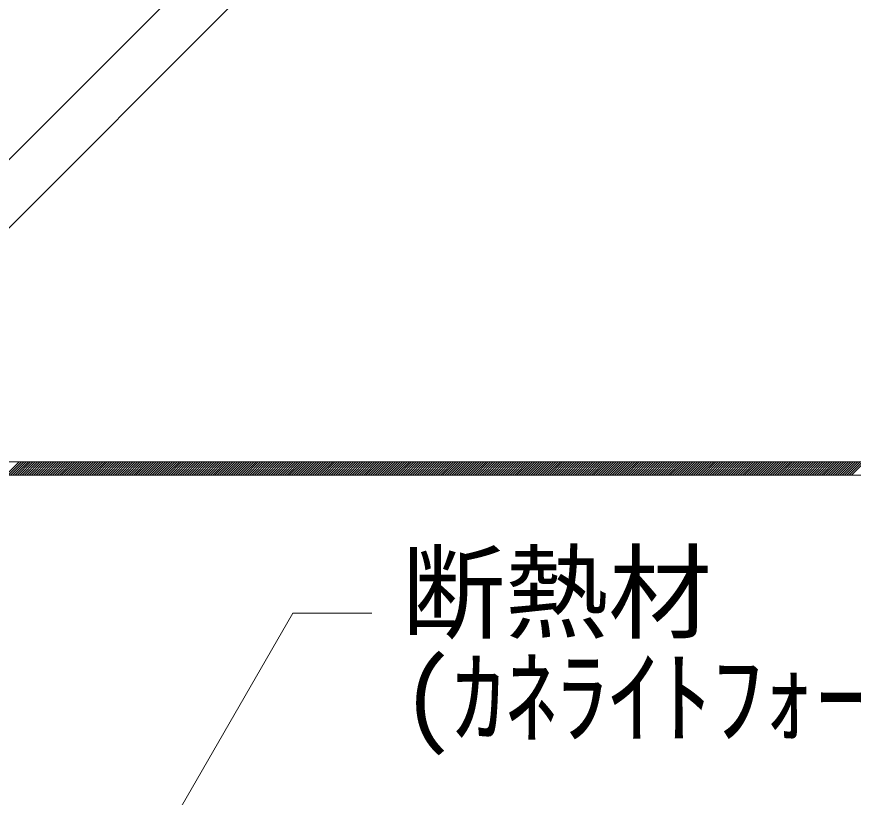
# Model space of a CAD drawing. Units: millimetres, scale not verified. Extents: x -840 to 840, y -594 to 594.
# Drawn here: x -3.5 to 123.8, y 137.7 to 256.4 of the extents above; entities that cross this region are included whole.
import ezdxf
from ezdxf.enums import TextEntityAlignment as Align

# ---------------------------------------------------------------- set-up
doc = ezdxf.new("R2010")
doc.units = ezdxf.units.MM
doc.header["$LTSCALE"] = 2
for name, color, linetype, lineweight in [('0-0_寸法線', 7, 'Continuous', 9), ('0-1_文字', 5, 'Continuous', 9), ('0-5_IBｼｰﾄ', 7, 'Continuous', 9)]:
    doc.layers.add(name, color=color, linetype=linetype, lineweight=lineweight)
doc.styles.add('ＭＳ ゴシック', font='')
doc.styles.get('ＭＳ ゴシック').set_extended_font_data('MS Gothic')

msp = doc.modelspace()

# ---------------------------------------------------------------- linework, layer by layer
at = {"layer": '0-0_寸法線'}
msp.add_lwpolyline([(-3.472, 92.91), (38.554, 165.703), (50.554, 165.703)], dxfattribs=at)
at = {"layer": '0-5_IBｼｰﾄ'}
for p, q in [((-46.842, 192.519), (123.836, 363.197)), ((-40.26, 188.719), (134.218, 363.197)), ((-40.26, 188.719), (396.249, 188.719)), ((-5.121, 186.719), (-3.121, 188.719)), ((-4.767, 186.719), (-2.767, 188.719)), ((-4.414, 186.719), (-2.414, 188.719)), ((-4.06, 186.719), (-2.06, 188.719)), ((-3.706, 186.719), (-1.706, 188.719)), ((-3.353, 186.719), (-1.353, 188.719)), ((-2.999, 186.719), (-0.999, 188.719)), ((-2.646, 186.719), (-0.646, 188.719)), ((-2.292, 186.719), (-0.292, 188.719)), ((-1.939, 186.719), (0.061, 188.719)), ((-1.585, 186.719), (0.415, 188.719)), ((-1.232, 186.719), (0.768, 188.719)), ((-0.878, 186.719), (1.122, 188.719)), ((-0.524, 186.719), (1.476, 188.719)), ((-0.171, 186.719), (1.829, 188.719)), ((0.183, 186.719), (2.183, 188.719)), ((0.536, 186.719), (2.536, 188.719)), ((0.89, 186.719), (2.89, 188.719)), ((1.243, 186.719), (3.243, 188.719)), ((1.597, 186.719), (3.597, 188.719)), ((1.95, 186.719), (3.95, 188.719)), ((2.304, 186.719), (4.304, 188.719)), ((2.658, 186.719), (4.658, 188.719)), ((3.011, 186.719), (5.011, 188.719)), ((3.365, 186.719), (5.365, 188.719)), ((3.718, 186.719), (5.718, 188.719)), ((4.072, 186.719), (6.072, 188.719)), ((4.425, 186.719), (6.425, 188.719)), ((4.779, 186.719), (6.779, 188.719)), ((5.132, 186.719), (7.132, 188.719)), ((5.486, 186.719), (7.486, 188.719)), ((5.839, 186.719), (7.839, 188.719)), ((6.193, 186.719), (8.193, 188.719)), ((6.547, 186.719), (8.547, 188.719)), ((6.9, 186.719), (8.9, 188.719)), ((7.254, 186.719), (9.254, 188.719)), ((7.607, 186.719), (9.607, 188.719)), ((7.961, 186.719), (9.961, 188.719)), ((8.314, 186.719), (10.314, 188.719)), ((8.668, 186.719), (10.668, 188.719)), ((9.021, 186.719), (11.021, 188.719)), ((9.375, 186.719), (11.375, 188.719)), ((9.729, 186.719), (11.729, 188.719)), ((10.082, 186.719), (12.082, 188.719)), ((10.436, 186.719), (12.436, 188.719)), ((10.789, 186.719), (12.789, 188.719)), ((11.143, 186.719), (13.143, 188.719)), ((11.496, 186.719), (13.496, 188.719)), ((11.85, 186.719), (13.85, 188.719)), ((12.203, 186.719), (14.203, 188.719)), ((12.557, 186.719), (14.557, 188.719)), ((12.911, 186.719), (14.911, 188.719)), ((13.264, 186.719), (15.264, 188.719)), ((13.618, 186.719), (15.618, 188.719)), ((13.971, 186.719), (15.971, 188.719)), ((14.325, 186.719), (16.325, 188.719)), ((14.678, 186.719), (16.678, 188.719)), ((15.032, 186.719), (17.032, 188.719)), ((15.385, 186.719), (17.385, 188.719)), ((15.739, 186.719), (17.739, 188.719)), ((16.093, 186.719), (18.093, 188.719)), ((16.446, 186.719), (18.446, 188.719)), ((16.8, 186.719), (18.8, 188.719)), ((17.153, 186.719), (19.153, 188.719)), ((17.507, 186.719), (19.507, 188.719)), ((17.86, 186.719), (19.86, 188.719)), ((18.214, 186.719), (20.214, 188.719)), ((18.567, 186.719), (20.567, 188.719)), ((18.921, 186.719), (20.921, 188.719)), ((19.275, 186.719), (21.275, 188.719)), ((19.628, 186.719), (21.628, 188.719)), ((19.982, 186.719), (21.982, 188.719)), ((20.335, 186.719), (22.335, 188.719)), ((20.689, 186.719), (22.689, 188.719)), ((21.042, 186.719), (23.042, 188.719)), ((21.396, 186.719), (23.396, 188.719)), ((21.749, 186.719), (23.749, 188.719)), ((22.103, 186.719), (24.103, 188.719)), ((22.457, 186.719), (24.457, 188.719)), ((22.81, 186.719), (24.81, 188.719)), ((23.164, 186.719), (25.164, 188.719)), ((23.517, 186.719), (25.517, 188.719)), ((23.871, 186.719), (25.871, 188.719)), ((24.224, 186.719), (26.224, 188.719)), ((24.578, 186.719), (26.578, 188.719)), ((24.931, 186.719), (26.931, 188.719)), ((25.285, 186.719), (27.285, 188.719)), ((25.638, 186.719), (27.638, 188.719)), ((25.992, 186.719), (27.992, 188.719)), ((26.346, 186.719), (28.346, 188.719)), ((26.699, 186.719), (28.699, 188.719)), ((27.053, 186.719), (29.053, 188.719)), ((27.406, 186.719), (29.406, 188.719)), ((27.76, 186.719), (29.76, 188.719)), ((28.113, 186.719), (30.113, 188.719)), ((28.467, 186.719), (30.467, 188.719)), ((28.82, 186.719), (30.82, 188.719)), ((29.174, 186.719), (31.174, 188.719)), ((29.528, 186.719), (31.528, 188.719)), ((29.881, 186.719), (31.881, 188.719)), ((30.235, 186.719), (32.235, 188.719)), ((30.588, 186.719), (32.588, 188.719)), ((30.942, 186.719), (32.942, 188.719)), ((31.295, 186.719), (33.295, 188.719)), ((31.649, 186.719), (33.649, 188.719)), ((32.002, 186.719), (34.002, 188.719)), ((32.356, 186.719), (34.356, 188.719)), ((32.71, 186.719), (34.71, 188.719)), ((33.063, 186.719), (35.063, 188.719)), ((33.417, 186.719), (35.417, 188.719)), ((33.77, 186.719), (35.77, 188.719)), ((34.124, 186.719), (36.124, 188.719)), ((34.477, 186.719), (36.477, 188.719)), ((34.831, 186.719), (36.831, 188.719)), ((35.184, 186.719), (37.184, 188.719)), ((35.538, 186.719), (37.538, 188.719)), ((35.892, 186.719), (37.892, 188.719)), ((36.245, 186.719), (38.245, 188.719)), ((36.599, 186.719), (38.599, 188.719)), ((36.952, 186.719), (38.952, 188.719)), ((37.306, 186.719), (39.306, 188.719)), ((37.659, 186.719), (39.659, 188.719)), ((38.013, 186.719), (40.013, 188.719)), ((38.366, 186.719), (40.366, 188.719)), ((38.72, 186.719), (40.72, 188.719)), ((39.074, 186.719), (41.074, 188.719)), ((39.427, 186.719), (41.427, 188.719)), ((39.781, 186.719), (41.781, 188.719)), ((40.134, 186.719), (42.134, 188.719)), ((40.488, 186.719), (42.488, 188.719)), ((40.841, 186.719), (42.841, 188.719)), ((41.195, 186.719), (43.195, 188.719)), ((41.548, 186.719), (43.548, 188.719)), ((41.902, 186.719), (43.902, 188.719)), ((42.255, 186.719), (44.255, 188.719)), ((42.609, 186.719), (44.609, 188.719)), ((42.963, 186.719), (44.963, 188.719)), ((43.316, 186.719), (45.316, 188.719)), ((43.67, 186.719), (45.67, 188.719)), ((44.023, 186.719), (46.023, 188.719)), ((44.377, 186.719), (46.377, 188.719)), ((44.73, 186.719), (46.73, 188.719)), ((45.084, 186.719), (47.084, 188.719)), ((45.437, 186.719), (47.437, 188.719)), ((45.791, 186.719), (47.791, 188.719)), ((46.145, 186.719), (48.145, 188.719)), ((46.498, 186.719), (48.498, 188.719)), ((46.852, 186.719), (48.852, 188.719)), ((47.205, 186.719), (49.205, 188.719)), ((47.559, 186.719), (49.559, 188.719)), ((47.912, 186.719), (49.912, 188.719)), ((48.266, 186.719), (50.266, 188.719)), ((48.619, 186.719), (50.619, 188.719)), ((48.973, 186.719), (50.973, 188.719)), ((49.327, 186.719), (51.327, 188.719)), ((49.68, 186.719), (51.68, 188.719)), ((50.034, 186.719), (52.034, 188.719)), ((50.387, 186.719), (52.387, 188.719)), ((50.741, 186.719), (52.741, 188.719)), ((51.094, 186.719), (53.094, 188.719)), ((51.448, 186.719), (53.448, 188.719)), ((51.801, 186.719), (53.801, 188.719)), ((52.155, 186.719), (54.155, 188.719)), ((52.509, 186.719), (54.509, 188.719)), ((52.862, 186.719), (54.862, 188.719)), ((53.216, 186.719), (55.216, 188.719)), ((53.569, 186.719), (55.569, 188.719)), ((53.923, 186.719), (55.923, 188.719)), ((54.276, 186.719), (56.276, 188.719)), ((54.63, 186.719), (56.63, 188.719)), ((54.983, 186.719), (56.983, 188.719)), ((55.337, 186.719), (57.337, 188.719)), ((55.691, 186.719), (57.691, 188.719)), ((56.044, 186.719), (58.044, 188.719)), ((56.398, 186.719), (58.398, 188.719)), ((56.751, 186.719), (58.751, 188.719)), ((57.105, 186.719), (59.105, 188.719)), ((57.458, 186.719), (59.458, 188.719)), ((57.812, 186.719), (59.812, 188.719)), ((58.165, 186.719), (60.165, 188.719)), ((58.519, 186.719), (60.519, 188.719)), ((58.873, 186.719), (60.873, 188.719)), ((59.226, 186.719), (61.226, 188.719)), ((59.58, 186.719), (61.58, 188.719)), ((59.933, 186.719), (61.933, 188.719)), ((60.287, 186.719), (62.287, 188.719)), ((60.64, 186.719), (62.64, 188.719)), ((60.994, 186.719), (62.994, 188.719)), ((61.347, 186.719), (63.347, 188.719)), ((61.701, 186.719), (63.701, 188.719)), ((62.054, 186.719), (64.054, 188.719)), ((62.408, 186.719), (64.408, 188.719)), ((62.762, 186.719), (64.762, 188.719)), ((63.115, 186.719), (65.115, 188.719)), ((63.469, 186.719), (65.469, 188.719)), ((63.822, 186.719), (65.822, 188.719)), ((64.176, 186.719), (66.176, 188.719)), ((64.529, 186.719), (66.529, 188.719)), ((64.883, 186.719), (66.883, 188.719)), ((65.236, 186.719), (67.236, 188.719)), ((65.59, 186.719), (67.59, 188.719)), ((65.944, 186.719), (67.944, 188.719)), ((66.297, 186.719), (68.297, 188.719)), ((66.651, 186.719), (68.651, 188.719)), ((67.004, 186.719), (69.004, 188.719)), ((67.358, 186.719), (69.358, 188.719)), ((67.711, 186.719), (69.711, 188.719)), ((68.065, 186.719), (70.065, 188.719)), ((68.418, 186.719), (70.418, 188.719)), ((68.772, 186.719), (70.772, 188.719)), ((69.126, 186.719), (71.126, 188.719)), ((69.479, 186.719), (71.479, 188.719)), ((69.833, 186.719), (71.833, 188.719)), ((70.186, 186.719), (72.186, 188.719)), ((70.54, 186.719), (72.54, 188.719)), ((70.893, 186.719), (72.893, 188.719)), ((71.247, 186.719), (73.247, 188.719)), ((71.6, 186.719), (73.6, 188.719)), ((71.954, 186.719), (73.954, 188.719)), ((72.308, 186.719), (74.308, 188.719)), ((72.661, 186.719), (74.661, 188.719)), ((73.015, 186.719), (75.015, 188.719)), ((73.368, 186.719), (75.368, 188.719)), ((73.722, 186.719), (75.722, 188.719)), ((74.075, 186.719), (76.075, 188.719)), ((74.429, 186.719), (76.429, 188.719)), ((74.782, 186.719), (76.782, 188.719)), ((75.136, 186.719), (77.136, 188.719)), ((75.49, 186.719), (77.49, 188.719)), ((75.843, 186.719), (77.843, 188.719)), ((76.197, 186.719), (78.197, 188.719)), ((76.55, 186.719), (78.55, 188.719)), ((76.904, 186.719), (78.904, 188.719)), ((77.257, 186.719), (79.257, 188.719)), ((77.611, 186.719), (79.611, 188.719)), ((77.964, 186.719), (79.964, 188.719)), ((78.318, 186.719), (80.318, 188.719)), ((78.671, 186.719), (80.671, 188.719)), ((79.025, 186.719), (81.025, 188.719)), ((79.379, 186.719), (81.379, 188.719)), ((79.732, 186.719), (81.732, 188.719)), ((80.086, 186.719), (82.086, 188.719)), ((80.439, 186.719), (82.439, 188.719)), ((80.793, 186.719), (82.793, 188.719)), ((81.146, 186.719), (83.146, 188.719)), ((81.5, 186.719), (83.5, 188.719)), ((81.853, 186.719), (83.853, 188.719)), ((82.207, 186.719), (84.207, 188.719)), ((82.561, 186.719), (84.561, 188.719)), ((82.914, 186.719), (84.914, 188.719)), ((83.268, 186.719), (85.268, 188.719)), ((83.621, 186.719), (85.621, 188.719)), ((83.975, 186.719), (85.975, 188.719)), ((84.328, 186.719), (86.328, 188.719)), ((84.682, 186.719), (86.682, 188.719)), ((85.035, 186.719), (87.035, 188.719)), ((85.389, 186.719), (87.389, 188.719)), ((85.743, 186.719), (87.743, 188.719)), ((86.096, 186.719), (88.096, 188.719)), ((86.45, 186.719), (88.45, 188.719)), ((86.803, 186.719), (88.803, 188.719)), ((87.157, 186.719), (89.157, 188.719)), ((87.51, 186.719), (89.51, 188.719)), ((87.864, 186.719), (89.864, 188.719)), ((88.217, 186.719), (90.217, 188.719)), ((88.571, 186.719), (90.571, 188.719)), ((88.925, 186.719), (90.925, 188.719)), ((89.278, 186.719), (91.278, 188.719)), ((89.632, 186.719), (91.632, 188.719)), ((89.985, 186.719), (91.985, 188.719)), ((90.339, 186.719), (92.339, 188.719)), ((90.692, 186.719), (92.692, 188.719)), ((91.046, 186.719), (93.046, 188.719)), ((91.399, 186.719), (93.399, 188.719)), ((91.753, 186.719), (93.753, 188.719)), ((92.107, 186.719), (94.107, 188.719)), ((92.46, 186.719), (94.46, 188.719)), ((92.814, 186.719), (94.814, 188.719)), ((93.167, 186.719), (95.167, 188.719)), ((93.521, 186.719), (95.521, 188.719)), ((93.874, 186.719), (95.874, 188.719)), ((94.228, 186.719), (96.228, 188.719)), ((94.581, 186.719), (96.581, 188.719)), ((94.935, 186.719), (96.935, 188.719)), ((95.289, 186.719), (97.289, 188.719)), ((95.642, 186.719), (97.642, 188.719)), ((95.996, 186.719), (97.996, 188.719)), ((96.349, 186.719), (98.349, 188.719)), ((96.703, 186.719), (98.703, 188.719)), ((97.056, 186.719), (99.056, 188.719)), ((97.41, 186.719), (99.41, 188.719)), ((97.763, 186.719), (99.763, 188.719)), ((98.117, 186.719), (100.117, 188.719)), ((98.47, 186.719), (100.47, 188.719)), ((98.824, 186.719), (100.824, 188.719)), ((99.178, 186.719), (101.178, 188.719)), ((99.531, 186.719), (101.531, 188.719)), ((99.885, 186.719), (101.885, 188.719)), ((100.238, 186.719), (102.238, 188.719)), ((100.592, 186.719), (102.592, 188.719)), ((100.945, 186.719), (102.945, 188.719)), ((101.299, 186.719), (103.299, 188.719)), ((101.652, 186.719), (103.652, 188.719)), ((102.006, 186.719), (104.006, 188.719)), ((102.36, 186.719), (104.36, 188.719)), ((102.713, 186.719), (104.713, 188.719)), ((103.067, 186.719), (105.067, 188.719)), ((103.42, 186.719), (105.42, 188.719)), ((103.774, 186.719), (105.774, 188.719)), ((104.127, 186.719), (106.127, 188.719)), ((104.481, 186.719), (106.481, 188.719)), ((104.834, 186.719), (106.834, 188.719)), ((105.188, 186.719), (107.188, 188.719)), ((105.542, 186.719), (107.542, 188.719)), ((105.895, 186.719), (107.895, 188.719)), ((106.249, 186.719), (108.249, 188.719)), ((106.602, 186.719), (108.602, 188.719)), ((106.956, 186.719), (108.956, 188.719)), ((107.309, 186.719), (109.309, 188.719)), ((107.663, 186.719), (109.663, 188.719)), ((108.016, 186.719), (110.016, 188.719)), ((108.37, 186.719), (110.37, 188.719)), ((108.724, 186.719), (110.724, 188.719)), ((109.077, 186.719), (111.077, 188.719)), ((109.431, 186.719), (111.431, 188.719)), ((109.784, 186.719), (111.784, 188.719)), ((110.138, 186.719), (112.138, 188.719)), ((110.491, 186.719), (112.491, 188.719)), ((110.845, 186.719), (112.845, 188.719)), ((111.198, 186.719), (113.198, 188.719)), ((111.552, 186.719), (113.552, 188.719)), ((111.906, 186.719), (113.906, 188.719)), ((112.259, 186.719), (114.259, 188.719)), ((112.613, 186.719), (114.613, 188.719)), ((112.966, 186.719), (114.966, 188.719)), ((113.32, 186.719), (115.32, 188.719)), ((113.673, 186.719), (115.673, 188.719)), ((114.027, 186.719), (116.027, 188.719)), ((114.38, 186.719), (116.38, 188.719)), ((114.734, 186.719), (116.734, 188.719)), ((115.087, 186.719), (117.087, 188.719)), ((115.441, 186.719), (117.441, 188.719)), ((115.795, 186.719), (117.795, 188.719)), ((116.148, 186.719), (118.148, 188.719)), ((116.502, 186.719), (118.502, 188.719)), ((116.855, 186.719), (118.855, 188.719)), ((117.209, 186.719), (119.209, 188.719)), ((117.562, 186.719), (119.562, 188.719)), ((117.916, 186.719), (119.916, 188.719)), ((118.269, 186.719), (120.269, 188.719)), ((118.623, 186.719), (120.623, 188.719)), ((118.977, 186.719), (120.977, 188.719)), ((119.33, 186.719), (121.33, 188.719)), ((119.684, 186.719), (121.684, 188.719)), ((120.037, 186.719), (122.037, 188.719)), ((120.391, 186.719), (122.391, 188.719)), ((120.744, 186.719), (122.744, 188.719)), ((121.098, 186.719), (123.098, 188.719)), ((121.451, 186.719), (123.451, 188.719)), ((121.805, 186.719), (123.805, 188.719)), ((122.159, 186.719), (124.159, 188.719)), ((122.512, 186.719), (124.512, 188.719)), ((122.866, 186.719), (124.866, 188.719)), ((123.219, 186.719), (125.219, 188.719)), ((123.573, 186.719), (125.573, 188.719)), ((-40.796, 186.719), (396.785, 186.719))]:
    msp.add_line(p, q, dxfattribs=at)
msp.add_lwpolyline([(-47.378, 190.519), (-40.796, 186.719), (152.699, 186.719), (152.699, 188.719), (-40.26, 188.719), (-46.842, 192.519), (-53.217, 192.519), (-55.217, 190.519)], close=True, dxfattribs=at)

# ---------------------------------------------------------------- texts
at = {"layer": '0-1_文字', "color": 7, "style": 'ＭＳ ゴシック'}
for s, p in [('断熱材', (55.095, 159.644)), ('(ｶﾈﾗｲﾄﾌｫｰﾑ ｽｰﾊﾟｰE-I)', (55.095, 143.704))]:
    msp.add_text(s, height=11.54, dxfattribs=at).set_placement(p, align=Align.BOTTOM_LEFT)

doc.saveas('drawing.dxf')
